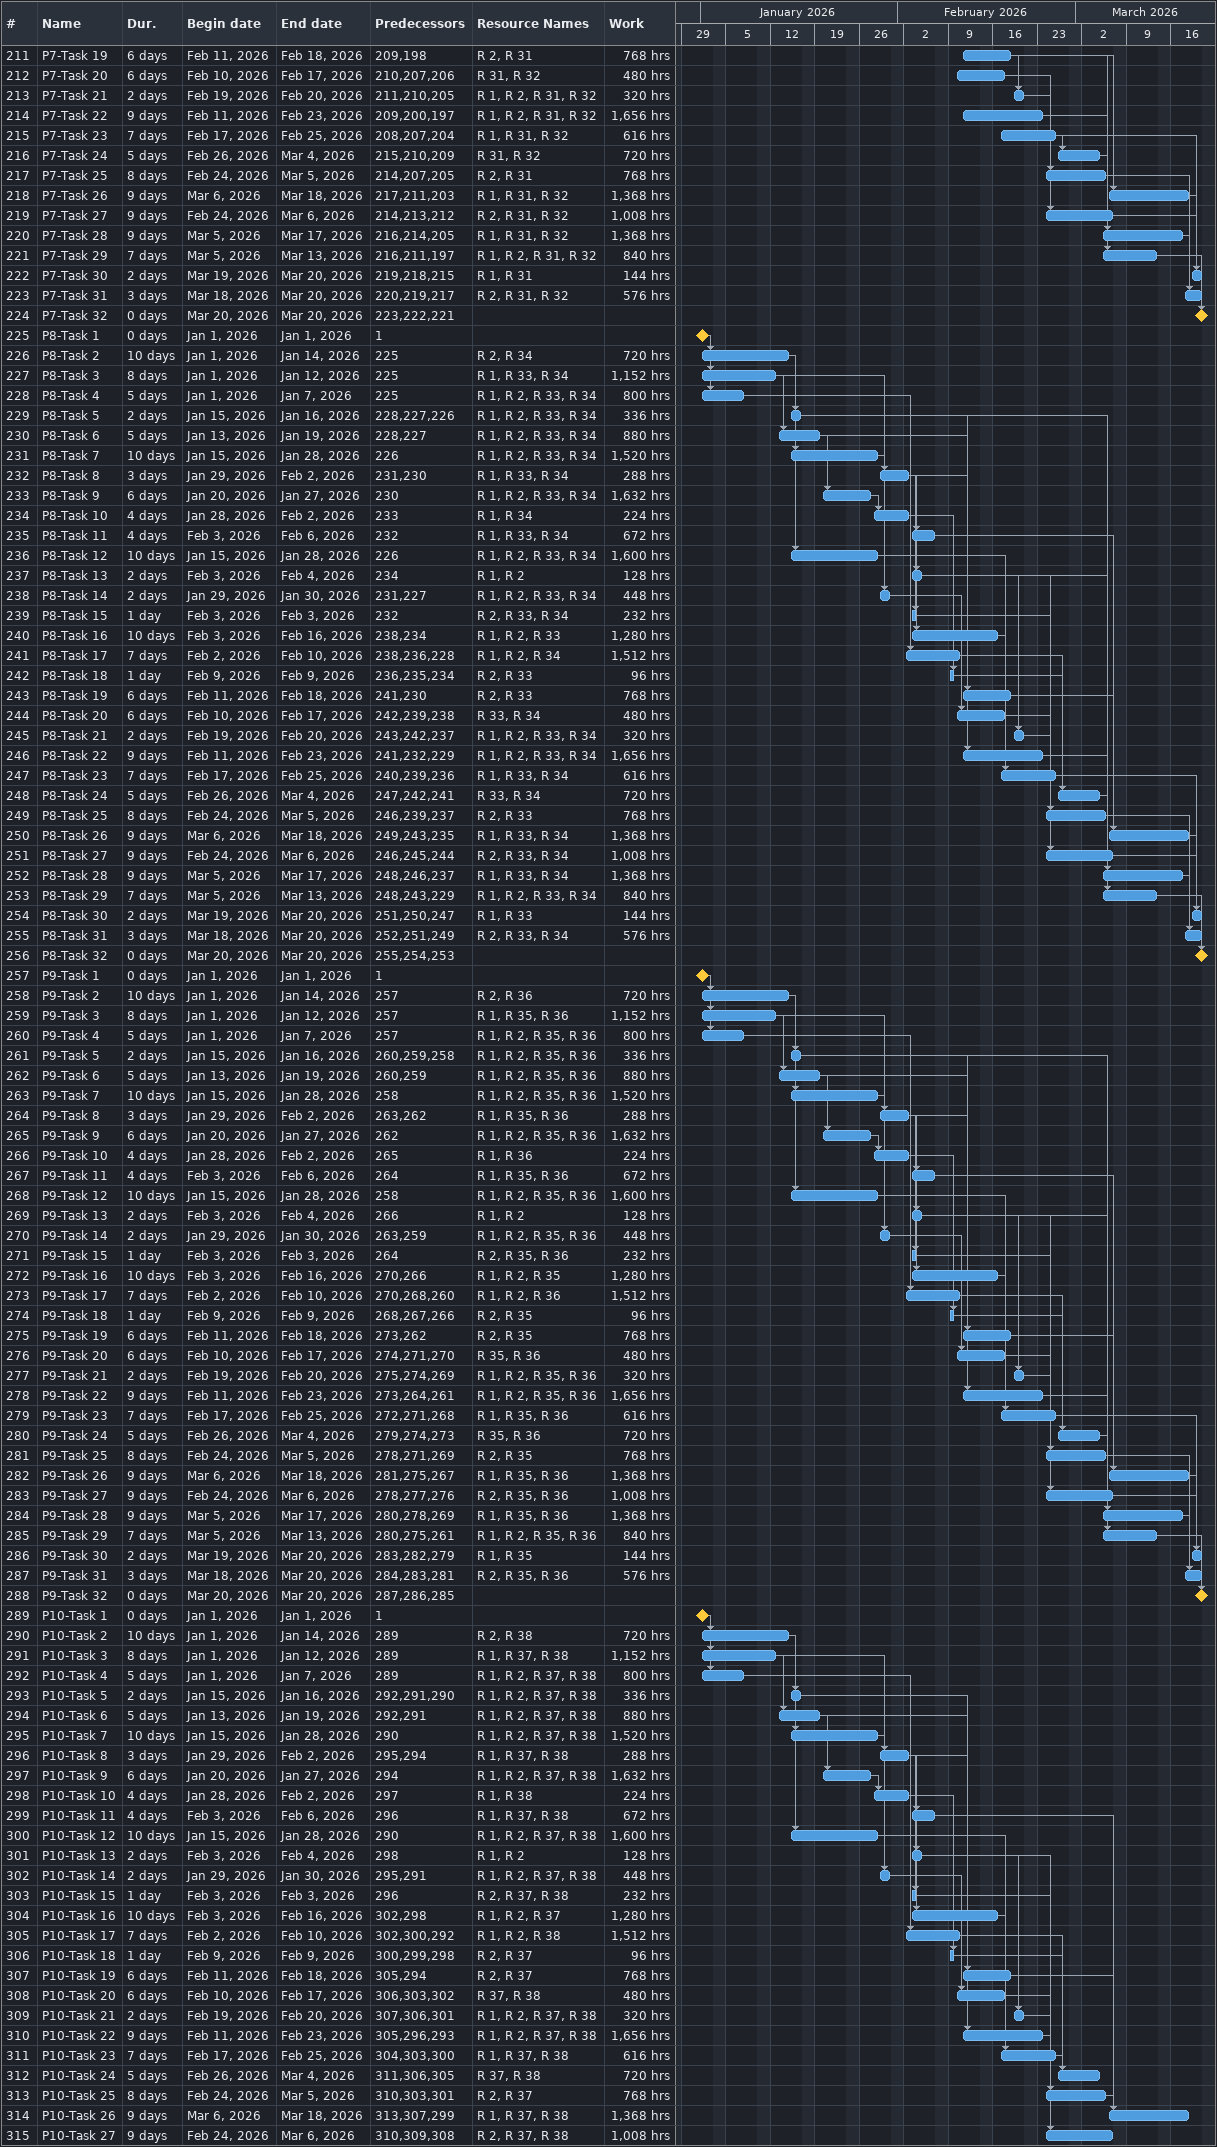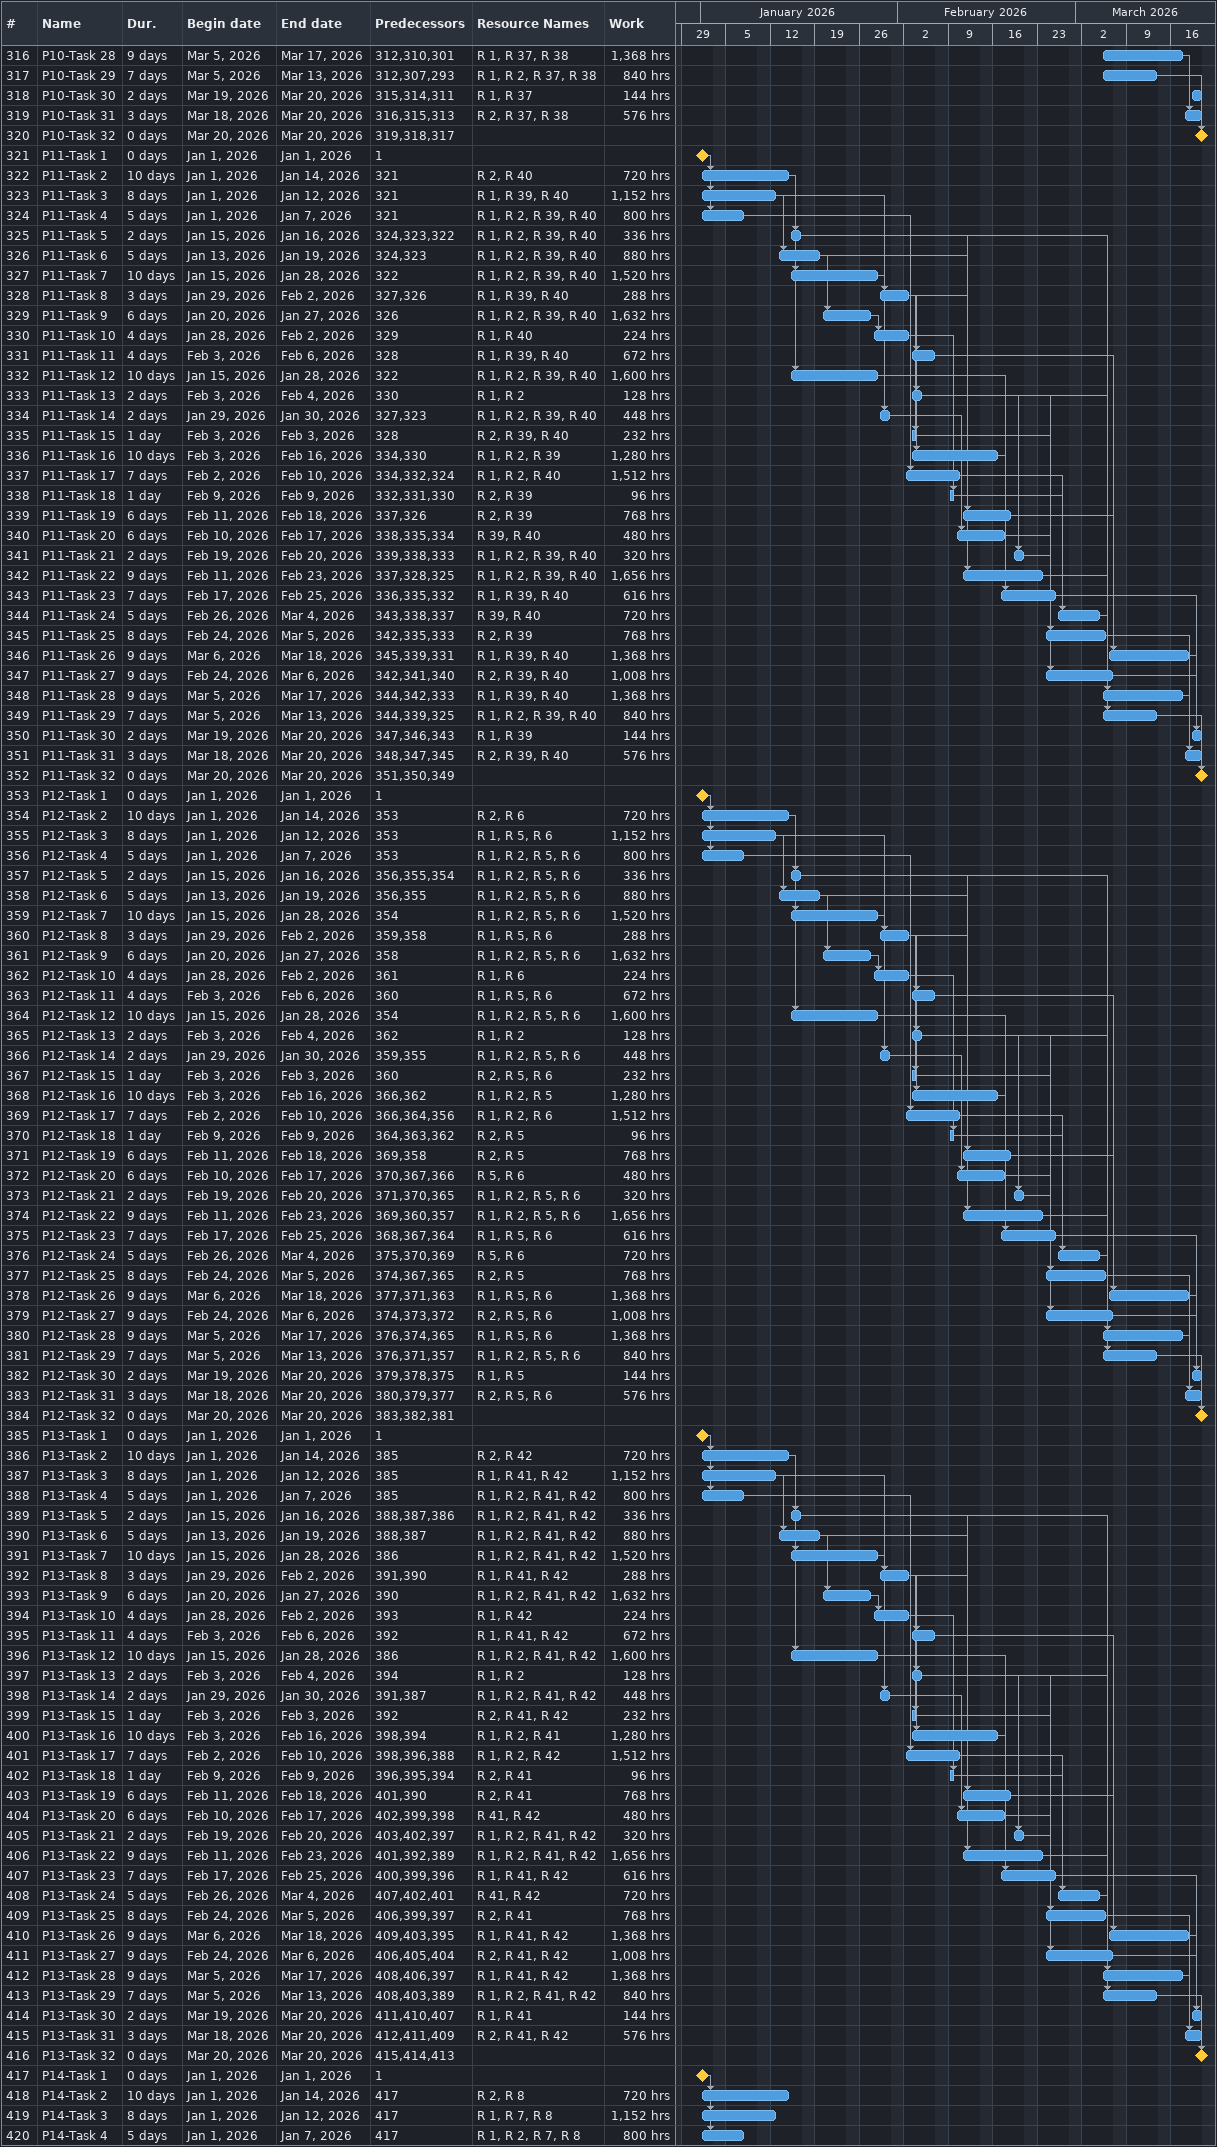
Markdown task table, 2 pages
| ID | Task | Duration | Start | Finish | Predecessors | Resources | Work (h) |
|---|---|---|---|---|---|---|---|
| 211 | P7-Task 19 | 6d | 2026-02-11 | 2026-02-18 | 209, 198 | R 2, R 31 | 768 |
| 212 | P7-Task 20 | 6d | 2026-02-10 | 2026-02-17 | 210, 207, 206 | R 31, R 32 | 480 |
| 213 | P7-Task 21 | 2d | 2026-02-19 | 2026-02-20 | 211, 210, 205 | R 1, R 2, R 31, R 32 | 320 |
| 214 | P7-Task 22 | 9d | 2026-02-11 | 2026-02-23 | 209, 200, 197 | R 1, R 2, R 31, R 32 | 1656 |
| 215 | P7-Task 23 | 7d | 2026-02-17 | 2026-02-25 | 208, 207, 204 | R 1, R 31, R 32 | 616 |
| 216 | P7-Task 24 | 5d | 2026-02-26 | 2026-03-04 | 215, 210, 209 | R 31, R 32 | 720 |
| 217 | P7-Task 25 | 8d | 2026-02-24 | 2026-03-05 | 214, 207, 205 | R 2, R 31 | 768 |
| 218 | P7-Task 26 | 9d | 2026-03-06 | 2026-03-18 | 217, 211, 203 | R 1, R 31, R 32 | 1368 |
| 219 | P7-Task 27 | 9d | 2026-02-24 | 2026-03-06 | 214, 213, 212 | R 2, R 31, R 32 | 1008 |
| 220 | P7-Task 28 | 9d | 2026-03-05 | 2026-03-17 | 216, 214, 205 | R 1, R 31, R 32 | 1368 |
| 221 | P7-Task 29 | 7d | 2026-03-05 | 2026-03-13 | 216, 211, 197 | R 1, R 2, R 31, R 32 | 840 |
| 222 | P7-Task 30 | 2d | 2026-03-19 | 2026-03-20 | 219, 218, 215 | R 1, R 31 | 144 |
| 223 | P7-Task 31 | 3d | 2026-03-18 | 2026-03-20 | 220, 219, 217 | R 2, R 31, R 32 | 576 |
| 224 | P7-Task 32 | 0d | 2026-03-20 | 2026-03-20 | 223, 222, 221 |  |  |
| 225 | P8-Task 1 | 0d | 2026-01-01 | 2026-01-01 | 1 |  |  |
| 226 | P8-Task 2 | 10d | 2026-01-01 | 2026-01-14 | 225 | R 2, R 34 | 720 |
| 227 | P8-Task 3 | 8d | 2026-01-01 | 2026-01-12 | 225 | R 1, R 33, R 34 | 1152 |
| 228 | P8-Task 4 | 5d | 2026-01-01 | 2026-01-07 | 225 | R 1, R 2, R 33, R 34 | 800 |
| 229 | P8-Task 5 | 2d | 2026-01-15 | 2026-01-16 | 228, 227, 226 | R 1, R 2, R 33, R 34 | 336 |
| 230 | P8-Task 6 | 5d | 2026-01-13 | 2026-01-19 | 228, 227 | R 1, R 2, R 33, R 34 | 880 |
| 231 | P8-Task 7 | 10d | 2026-01-15 | 2026-01-28 | 226 | R 1, R 2, R 33, R 34 | 1520 |
| 232 | P8-Task 8 | 3d | 2026-01-29 | 2026-02-02 | 231, 230 | R 1, R 33, R 34 | 288 |
| 233 | P8-Task 9 | 6d | 2026-01-20 | 2026-01-27 | 230 | R 1, R 2, R 33, R 34 | 1632 |
| 234 | P8-Task 10 | 4d | 2026-01-28 | 2026-02-02 | 233 | R 1, R 34 | 224 |
| 235 | P8-Task 11 | 4d | 2026-02-03 | 2026-02-06 | 232 | R 1, R 33, R 34 | 672 |
| 236 | P8-Task 12 | 10d | 2026-01-15 | 2026-01-28 | 226 | R 1, R 2, R 33, R 34 | 1600 |
| 237 | P8-Task 13 | 2d | 2026-02-03 | 2026-02-04 | 234 | R 1, R 2 | 128 |
| 238 | P8-Task 14 | 2d | 2026-01-29 | 2026-01-30 | 231, 227 | R 1, R 2, R 33, R 34 | 448 |
| 239 | P8-Task 15 | 1d | 2026-02-03 | 2026-02-03 | 232 | R 2, R 33, R 34 | 232 |
| 240 | P8-Task 16 | 10d | 2026-02-03 | 2026-02-16 | 238, 234 | R 1, R 2, R 33 | 1280 |
| 241 | P8-Task 17 | 7d | 2026-02-02 | 2026-02-10 | 238, 236, 228 | R 1, R 2, R 34 | 1512 |
| 242 | P8-Task 18 | 1d | 2026-02-09 | 2026-02-09 | 236, 235, 234 | R 2, R 33 | 96 |
| 243 | P8-Task 19 | 6d | 2026-02-11 | 2026-02-18 | 241, 230 | R 2, R 33 | 768 |
| 244 | P8-Task 20 | 6d | 2026-02-10 | 2026-02-17 | 242, 239, 238 | R 33, R 34 | 480 |
| 245 | P8-Task 21 | 2d | 2026-02-19 | 2026-02-20 | 243, 242, 237 | R 1, R 2, R 33, R 34 | 320 |
| 246 | P8-Task 22 | 9d | 2026-02-11 | 2026-02-23 | 241, 232, 229 | R 1, R 2, R 33, R 34 | 1656 |
| 247 | P8-Task 23 | 7d | 2026-02-17 | 2026-02-25 | 240, 239, 236 | R 1, R 33, R 34 | 616 |
| 248 | P8-Task 24 | 5d | 2026-02-26 | 2026-03-04 | 247, 242, 241 | R 33, R 34 | 720 |
| 249 | P8-Task 25 | 8d | 2026-02-24 | 2026-03-05 | 246, 239, 237 | R 2, R 33 | 768 |
| 250 | P8-Task 26 | 9d | 2026-03-06 | 2026-03-18 | 249, 243, 235 | R 1, R 33, R 34 | 1368 |
| 251 | P8-Task 27 | 9d | 2026-02-24 | 2026-03-06 | 246, 245, 244 | R 2, R 33, R 34 | 1008 |
| 252 | P8-Task 28 | 9d | 2026-03-05 | 2026-03-17 | 248, 246, 237 | R 1, R 33, R 34 | 1368 |
| 253 | P8-Task 29 | 7d | 2026-03-05 | 2026-03-13 | 248, 243, 229 | R 1, R 2, R 33, R 34 | 840 |
| 254 | P8-Task 30 | 2d | 2026-03-19 | 2026-03-20 | 251, 250, 247 | R 1, R 33 | 144 |
| 255 | P8-Task 31 | 3d | 2026-03-18 | 2026-03-20 | 252, 251, 249 | R 2, R 33, R 34 | 576 |
| 256 | P8-Task 32 | 0d | 2026-03-20 | 2026-03-20 | 255, 254, 253 |  |  |
| 257 | P9-Task 1 | 0d | 2026-01-01 | 2026-01-01 | 1 |  |  |
| 258 | P9-Task 2 | 10d | 2026-01-01 | 2026-01-14 | 257 | R 2, R 36 | 720 |
| 259 | P9-Task 3 | 8d | 2026-01-01 | 2026-01-12 | 257 | R 1, R 35, R 36 | 1152 |
| 260 | P9-Task 4 | 5d | 2026-01-01 | 2026-01-07 | 257 | R 1, R 2, R 35, R 36 | 800 |
| 261 | P9-Task 5 | 2d | 2026-01-15 | 2026-01-16 | 260, 259, 258 | R 1, R 2, R 35, R 36 | 336 |
| 262 | P9-Task 6 | 5d | 2026-01-13 | 2026-01-19 | 260, 259 | R 1, R 2, R 35, R 36 | 880 |
| 263 | P9-Task 7 | 10d | 2026-01-15 | 2026-01-28 | 258 | R 1, R 2, R 35, R 36 | 1520 |
| 264 | P9-Task 8 | 3d | 2026-01-29 | 2026-02-02 | 263, 262 | R 1, R 35, R 36 | 288 |
| 265 | P9-Task 9 | 6d | 2026-01-20 | 2026-01-27 | 262 | R 1, R 2, R 35, R 36 | 1632 |
| 266 | P9-Task 10 | 4d | 2026-01-28 | 2026-02-02 | 265 | R 1, R 36 | 224 |
| 267 | P9-Task 11 | 4d | 2026-02-03 | 2026-02-06 | 264 | R 1, R 35, R 36 | 672 |
| 268 | P9-Task 12 | 10d | 2026-01-15 | 2026-01-28 | 258 | R 1, R 2, R 35, R 36 | 1600 |
| 269 | P9-Task 13 | 2d | 2026-02-03 | 2026-02-04 | 266 | R 1, R 2 | 128 |
| 270 | P9-Task 14 | 2d | 2026-01-29 | 2026-01-30 | 263, 259 | R 1, R 2, R 35, R 36 | 448 |
| 271 | P9-Task 15 | 1d | 2026-02-03 | 2026-02-03 | 264 | R 2, R 35, R 36 | 232 |
| 272 | P9-Task 16 | 10d | 2026-02-03 | 2026-02-16 | 270, 266 | R 1, R 2, R 35 | 1280 |
| 273 | P9-Task 17 | 7d | 2026-02-02 | 2026-02-10 | 270, 268, 260 | R 1, R 2, R 36 | 1512 |
| 274 | P9-Task 18 | 1d | 2026-02-09 | 2026-02-09 | 268, 267, 266 | R 2, R 35 | 96 |
| 275 | P9-Task 19 | 6d | 2026-02-11 | 2026-02-18 | 273, 262 | R 2, R 35 | 768 |
| 276 | P9-Task 20 | 6d | 2026-02-10 | 2026-02-17 | 274, 271, 270 | R 35, R 36 | 480 |
| 277 | P9-Task 21 | 2d | 2026-02-19 | 2026-02-20 | 275, 274, 269 | R 1, R 2, R 35, R 36 | 320 |
| 278 | P9-Task 22 | 9d | 2026-02-11 | 2026-02-23 | 273, 264, 261 | R 1, R 2, R 35, R 36 | 1656 |
| 279 | P9-Task 23 | 7d | 2026-02-17 | 2026-02-25 | 272, 271, 268 | R 1, R 35, R 36 | 616 |
| 280 | P9-Task 24 | 5d | 2026-02-26 | 2026-03-04 | 279, 274, 273 | R 35, R 36 | 720 |
| 281 | P9-Task 25 | 8d | 2026-02-24 | 2026-03-05 | 278, 271, 269 | R 2, R 35 | 768 |
| 282 | P9-Task 26 | 9d | 2026-03-06 | 2026-03-18 | 281, 275, 267 | R 1, R 35, R 36 | 1368 |
| 283 | P9-Task 27 | 9d | 2026-02-24 | 2026-03-06 | 278, 277, 276 | R 2, R 35, R 36 | 1008 |
| 284 | P9-Task 28 | 9d | 2026-03-05 | 2026-03-17 | 280, 278, 269 | R 1, R 35, R 36 | 1368 |
| 285 | P9-Task 29 | 7d | 2026-03-05 | 2026-03-13 | 280, 275, 261 | R 1, R 2, R 35, R 36 | 840 |
| 286 | P9-Task 30 | 2d | 2026-03-19 | 2026-03-20 | 283, 282, 279 | R 1, R 35 | 144 |
| 287 | P9-Task 31 | 3d | 2026-03-18 | 2026-03-20 | 284, 283, 281 | R 2, R 35, R 36 | 576 |
| 288 | P9-Task 32 | 0d | 2026-03-20 | 2026-03-20 | 287, 286, 285 |  |  |
| 289 | P10-Task 1 | 0d | 2026-01-01 | 2026-01-01 | 1 |  |  |
| 290 | P10-Task 2 | 10d | 2026-01-01 | 2026-01-14 | 289 | R 2, R 38 | 720 |
| 291 | P10-Task 3 | 8d | 2026-01-01 | 2026-01-12 | 289 | R 1, R 37, R 38 | 1152 |
| 292 | P10-Task 4 | 5d | 2026-01-01 | 2026-01-07 | 289 | R 1, R 2, R 37, R 38 | 800 |
| 293 | P10-Task 5 | 2d | 2026-01-15 | 2026-01-16 | 292, 291, 290 | R 1, R 2, R 37, R 38 | 336 |
| 294 | P10-Task 6 | 5d | 2026-01-13 | 2026-01-19 | 292, 291 | R 1, R 2, R 37, R 38 | 880 |
| 295 | P10-Task 7 | 10d | 2026-01-15 | 2026-01-28 | 290 | R 1, R 2, R 37, R 38 | 1520 |
| 296 | P10-Task 8 | 3d | 2026-01-29 | 2026-02-02 | 295, 294 | R 1, R 37, R 38 | 288 |
| 297 | P10-Task 9 | 6d | 2026-01-20 | 2026-01-27 | 294 | R 1, R 2, R 37, R 38 | 1632 |
| 298 | P10-Task 10 | 4d | 2026-01-28 | 2026-02-02 | 297 | R 1, R 38 | 224 |
| 299 | P10-Task 11 | 4d | 2026-02-03 | 2026-02-06 | 296 | R 1, R 37, R 38 | 672 |
| 300 | P10-Task 12 | 10d | 2026-01-15 | 2026-01-28 | 290 | R 1, R 2, R 37, R 38 | 1600 |
| 301 | P10-Task 13 | 2d | 2026-02-03 | 2026-02-04 | 298 | R 1, R 2 | 128 |
| 302 | P10-Task 14 | 2d | 2026-01-29 | 2026-01-30 | 295, 291 | R 1, R 2, R 37, R 38 | 448 |
| 303 | P10-Task 15 | 1d | 2026-02-03 | 2026-02-03 | 296 | R 2, R 37, R 38 | 232 |
| 304 | P10-Task 16 | 10d | 2026-02-03 | 2026-02-16 | 302, 298 | R 1, R 2, R 37 | 1280 |
| 305 | P10-Task 17 | 7d | 2026-02-02 | 2026-02-10 | 302, 300, 292 | R 1, R 2, R 38 | 1512 |
| 306 | P10-Task 18 | 1d | 2026-02-09 | 2026-02-09 | 300, 299, 298 | R 2, R 37 | 96 |
| 307 | P10-Task 19 | 6d | 2026-02-11 | 2026-02-18 | 305, 294 | R 2, R 37 | 768 |
| 308 | P10-Task 20 | 6d | 2026-02-10 | 2026-02-17 | 306, 303, 302 | R 37, R 38 | 480 |
| 309 | P10-Task 21 | 2d | 2026-02-19 | 2026-02-20 | 307, 306, 301 | R 1, R 2, R 37, R 38 | 320 |
| 310 | P10-Task 22 | 9d | 2026-02-11 | 2026-02-23 | 305, 296, 293 | R 1, R 2, R 37, R 38 | 1656 |
| 311 | P10-Task 23 | 7d | 2026-02-17 | 2026-02-25 | 304, 303, 300 | R 1, R 37, R 38 | 616 |
| 312 | P10-Task 24 | 5d | 2026-02-26 | 2026-03-04 | 311, 306, 305 | R 37, R 38 | 720 |
| 313 | P10-Task 25 | 8d | 2026-02-24 | 2026-03-05 | 310, 303, 301 | R 2, R 37 | 768 |
| 314 | P10-Task 26 | 9d | 2026-03-06 | 2026-03-18 | 313, 307, 299 | R 1, R 37, R 38 | 1368 |
| 315 | P10-Task 27 | 9d | 2026-02-24 | 2026-03-06 | 310, 309, 308 | R 2, R 37, R 38 | 1008 |
| 316 | P10-Task 28 | 9d | 2026-03-05 | 2026-03-17 | 312, 310, 301 | R 1, R 37, R 38 | 1368 |
| 317 | P10-Task 29 | 7d | 2026-03-05 | 2026-03-13 | 312, 307, 293 | R 1, R 2, R 37, R 38 | 840 |
| 318 | P10-Task 30 | 2d | 2026-03-19 | 2026-03-20 | 315, 314, 311 | R 1, R 37 | 144 |
| 319 | P10-Task 31 | 3d | 2026-03-18 | 2026-03-20 | 316, 315, 313 | R 2, R 37, R 38 | 576 |
| 320 | P10-Task 32 | 0d | 2026-03-20 | 2026-03-20 | 319, 318, 317 |  |  |
| 321 | P11-Task 1 | 0d | 2026-01-01 | 2026-01-01 | 1 |  |  |
| 322 | P11-Task 2 | 10d | 2026-01-01 | 2026-01-14 | 321 | R 2, R 40 | 720 |
| 323 | P11-Task 3 | 8d | 2026-01-01 | 2026-01-12 | 321 | R 1, R 39, R 40 | 1152 |
| 324 | P11-Task 4 | 5d | 2026-01-01 | 2026-01-07 | 321 | R 1, R 2, R 39, R 40 | 800 |
| 325 | P11-Task 5 | 2d | 2026-01-15 | 2026-01-16 | 324, 323, 322 | R 1, R 2, R 39, R 40 | 336 |
| 326 | P11-Task 6 | 5d | 2026-01-13 | 2026-01-19 | 324, 323 | R 1, R 2, R 39, R 40 | 880 |
| 327 | P11-Task 7 | 10d | 2026-01-15 | 2026-01-28 | 322 | R 1, R 2, R 39, R 40 | 1520 |
| 328 | P11-Task 8 | 3d | 2026-01-29 | 2026-02-02 | 327, 326 | R 1, R 39, R 40 | 288 |
| 329 | P11-Task 9 | 6d | 2026-01-20 | 2026-01-27 | 326 | R 1, R 2, R 39, R 40 | 1632 |
| 330 | P11-Task 10 | 4d | 2026-01-28 | 2026-02-02 | 329 | R 1, R 40 | 224 |
| 331 | P11-Task 11 | 4d | 2026-02-03 | 2026-02-06 | 328 | R 1, R 39, R 40 | 672 |
| 332 | P11-Task 12 | 10d | 2026-01-15 | 2026-01-28 | 322 | R 1, R 2, R 39, R 40 | 1600 |
| 333 | P11-Task 13 | 2d | 2026-02-03 | 2026-02-04 | 330 | R 1, R 2 | 128 |
| 334 | P11-Task 14 | 2d | 2026-01-29 | 2026-01-30 | 327, 323 | R 1, R 2, R 39, R 40 | 448 |
| 335 | P11-Task 15 | 1d | 2026-02-03 | 2026-02-03 | 328 | R 2, R 39, R 40 | 232 |
| 336 | P11-Task 16 | 10d | 2026-02-03 | 2026-02-16 | 334, 330 | R 1, R 2, R 39 | 1280 |
| 337 | P11-Task 17 | 7d | 2026-02-02 | 2026-02-10 | 334, 332, 324 | R 1, R 2, R 40 | 1512 |
| 338 | P11-Task 18 | 1d | 2026-02-09 | 2026-02-09 | 332, 331, 330 | R 2, R 39 | 96 |
| 339 | P11-Task 19 | 6d | 2026-02-11 | 2026-02-18 | 337, 326 | R 2, R 39 | 768 |
| 340 | P11-Task 20 | 6d | 2026-02-10 | 2026-02-17 | 338, 335, 334 | R 39, R 40 | 480 |
| 341 | P11-Task 21 | 2d | 2026-02-19 | 2026-02-20 | 339, 338, 333 | R 1, R 2, R 39, R 40 | 320 |
| 342 | P11-Task 22 | 9d | 2026-02-11 | 2026-02-23 | 337, 328, 325 | R 1, R 2, R 39, R 40 | 1656 |
| 343 | P11-Task 23 | 7d | 2026-02-17 | 2026-02-25 | 336, 335, 332 | R 1, R 39, R 40 | 616 |
| 344 | P11-Task 24 | 5d | 2026-02-26 | 2026-03-04 | 343, 338, 337 | R 39, R 40 | 720 |
| 345 | P11-Task 25 | 8d | 2026-02-24 | 2026-03-05 | 342, 335, 333 | R 2, R 39 | 768 |
| 346 | P11-Task 26 | 9d | 2026-03-06 | 2026-03-18 | 345, 339, 331 | R 1, R 39, R 40 | 1368 |
| 347 | P11-Task 27 | 9d | 2026-02-24 | 2026-03-06 | 342, 341, 340 | R 2, R 39, R 40 | 1008 |
| 348 | P11-Task 28 | 9d | 2026-03-05 | 2026-03-17 | 344, 342, 333 | R 1, R 39, R 40 | 1368 |
| 349 | P11-Task 29 | 7d | 2026-03-05 | 2026-03-13 | 344, 339, 325 | R 1, R 2, R 39, R 40 | 840 |
| 350 | P11-Task 30 | 2d | 2026-03-19 | 2026-03-20 | 347, 346, 343 | R 1, R 39 | 144 |
| 351 | P11-Task 31 | 3d | 2026-03-18 | 2026-03-20 | 348, 347, 345 | R 2, R 39, R 40 | 576 |
| 352 | P11-Task 32 | 0d | 2026-03-20 | 2026-03-20 | 351, 350, 349 |  |  |
| 353 | P12-Task 1 | 0d | 2026-01-01 | 2026-01-01 | 1 |  |  |
| 354 | P12-Task 2 | 10d | 2026-01-01 | 2026-01-14 | 353 | R 2, R 6 | 720 |
| 355 | P12-Task 3 | 8d | 2026-01-01 | 2026-01-12 | 353 | R 1, R 5, R 6 | 1152 |
| 356 | P12-Task 4 | 5d | 2026-01-01 | 2026-01-07 | 353 | R 1, R 2, R 5, R 6 | 800 |
| 357 | P12-Task 5 | 2d | 2026-01-15 | 2026-01-16 | 356, 355, 354 | R 1, R 2, R 5, R 6 | 336 |
| 358 | P12-Task 6 | 5d | 2026-01-13 | 2026-01-19 | 356, 355 | R 1, R 2, R 5, R 6 | 880 |
| 359 | P12-Task 7 | 10d | 2026-01-15 | 2026-01-28 | 354 | R 1, R 2, R 5, R 6 | 1520 |
| 360 | P12-Task 8 | 3d | 2026-01-29 | 2026-02-02 | 359, 358 | R 1, R 5, R 6 | 288 |
| 361 | P12-Task 9 | 6d | 2026-01-20 | 2026-01-27 | 358 | R 1, R 2, R 5, R 6 | 1632 |
| 362 | P12-Task 10 | 4d | 2026-01-28 | 2026-02-02 | 361 | R 1, R 6 | 224 |
| 363 | P12-Task 11 | 4d | 2026-02-03 | 2026-02-06 | 360 | R 1, R 5, R 6 | 672 |
| 364 | P12-Task 12 | 10d | 2026-01-15 | 2026-01-28 | 354 | R 1, R 2, R 5, R 6 | 1600 |
| 365 | P12-Task 13 | 2d | 2026-02-03 | 2026-02-04 | 362 | R 1, R 2 | 128 |
| 366 | P12-Task 14 | 2d | 2026-01-29 | 2026-01-30 | 359, 355 | R 1, R 2, R 5, R 6 | 448 |
| 367 | P12-Task 15 | 1d | 2026-02-03 | 2026-02-03 | 360 | R 2, R 5, R 6 | 232 |
| 368 | P12-Task 16 | 10d | 2026-02-03 | 2026-02-16 | 366, 362 | R 1, R 2, R 5 | 1280 |
| 369 | P12-Task 17 | 7d | 2026-02-02 | 2026-02-10 | 366, 364, 356 | R 1, R 2, R 6 | 1512 |
| 370 | P12-Task 18 | 1d | 2026-02-09 | 2026-02-09 | 364, 363, 362 | R 2, R 5 | 96 |
| 371 | P12-Task 19 | 6d | 2026-02-11 | 2026-02-18 | 369, 358 | R 2, R 5 | 768 |
| 372 | P12-Task 20 | 6d | 2026-02-10 | 2026-02-17 | 370, 367, 366 | R 5, R 6 | 480 |
| 373 | P12-Task 21 | 2d | 2026-02-19 | 2026-02-20 | 371, 370, 365 | R 1, R 2, R 5, R 6 | 320 |
| 374 | P12-Task 22 | 9d | 2026-02-11 | 2026-02-23 | 369, 360, 357 | R 1, R 2, R 5, R 6 | 1656 |
| 375 | P12-Task 23 | 7d | 2026-02-17 | 2026-02-25 | 368, 367, 364 | R 1, R 5, R 6 | 616 |
| 376 | P12-Task 24 | 5d | 2026-02-26 | 2026-03-04 | 375, 370, 369 | R 5, R 6 | 720 |
| 377 | P12-Task 25 | 8d | 2026-02-24 | 2026-03-05 | 374, 367, 365 | R 2, R 5 | 768 |
| 378 | P12-Task 26 | 9d | 2026-03-06 | 2026-03-18 | 377, 371, 363 | R 1, R 5, R 6 | 1368 |
| 379 | P12-Task 27 | 9d | 2026-02-24 | 2026-03-06 | 374, 373, 372 | R 2, R 5, R 6 | 1008 |
| 380 | P12-Task 28 | 9d | 2026-03-05 | 2026-03-17 | 376, 374, 365 | R 1, R 5, R 6 | 1368 |
| 381 | P12-Task 29 | 7d | 2026-03-05 | 2026-03-13 | 376, 371, 357 | R 1, R 2, R 5, R 6 | 840 |
| 382 | P12-Task 30 | 2d | 2026-03-19 | 2026-03-20 | 379, 378, 375 | R 1, R 5 | 144 |
| 383 | P12-Task 31 | 3d | 2026-03-18 | 2026-03-20 | 380, 379, 377 | R 2, R 5, R 6 | 576 |
| 384 | P12-Task 32 | 0d | 2026-03-20 | 2026-03-20 | 383, 382, 381 |  |  |
| 385 | P13-Task 1 | 0d | 2026-01-01 | 2026-01-01 | 1 |  |  |
| 386 | P13-Task 2 | 10d | 2026-01-01 | 2026-01-14 | 385 | R 2, R 42 | 720 |
| 387 | P13-Task 3 | 8d | 2026-01-01 | 2026-01-12 | 385 | R 1, R 41, R 42 | 1152 |
| 388 | P13-Task 4 | 5d | 2026-01-01 | 2026-01-07 | 385 | R 1, R 2, R 41, R 42 | 800 |
| 389 | P13-Task 5 | 2d | 2026-01-15 | 2026-01-16 | 388, 387, 386 | R 1, R 2, R 41, R 42 | 336 |
| 390 | P13-Task 6 | 5d | 2026-01-13 | 2026-01-19 | 388, 387 | R 1, R 2, R 41, R 42 | 880 |
| 391 | P13-Task 7 | 10d | 2026-01-15 | 2026-01-28 | 386 | R 1, R 2, R 41, R 42 | 1520 |
| 392 | P13-Task 8 | 3d | 2026-01-29 | 2026-02-02 | 391, 390 | R 1, R 41, R 42 | 288 |
| 393 | P13-Task 9 | 6d | 2026-01-20 | 2026-01-27 | 390 | R 1, R 2, R 41, R 42 | 1632 |
| 394 | P13-Task 10 | 4d | 2026-01-28 | 2026-02-02 | 393 | R 1, R 42 | 224 |
| 395 | P13-Task 11 | 4d | 2026-02-03 | 2026-02-06 | 392 | R 1, R 41, R 42 | 672 |
| 396 | P13-Task 12 | 10d | 2026-01-15 | 2026-01-28 | 386 | R 1, R 2, R 41, R 42 | 1600 |
| 397 | P13-Task 13 | 2d | 2026-02-03 | 2026-02-04 | 394 | R 1, R 2 | 128 |
| 398 | P13-Task 14 | 2d | 2026-01-29 | 2026-01-30 | 391, 387 | R 1, R 2, R 41, R 42 | 448 |
| 399 | P13-Task 15 | 1d | 2026-02-03 | 2026-02-03 | 392 | R 2, R 41, R 42 | 232 |
| 400 | P13-Task 16 | 10d | 2026-02-03 | 2026-02-16 | 398, 394 | R 1, R 2, R 41 | 1280 |
| 401 | P13-Task 17 | 7d | 2026-02-02 | 2026-02-10 | 398, 396, 388 | R 1, R 2, R 42 | 1512 |
| 402 | P13-Task 18 | 1d | 2026-02-09 | 2026-02-09 | 396, 395, 394 | R 2, R 41 | 96 |
| 403 | P13-Task 19 | 6d | 2026-02-11 | 2026-02-18 | 401, 390 | R 2, R 41 | 768 |
| 404 | P13-Task 20 | 6d | 2026-02-10 | 2026-02-17 | 402, 399, 398 | R 41, R 42 | 480 |
| 405 | P13-Task 21 | 2d | 2026-02-19 | 2026-02-20 | 403, 402, 397 | R 1, R 2, R 41, R 42 | 320 |
| 406 | P13-Task 22 | 9d | 2026-02-11 | 2026-02-23 | 401, 392, 389 | R 1, R 2, R 41, R 42 | 1656 |
| 407 | P13-Task 23 | 7d | 2026-02-17 | 2026-02-25 | 400, 399, 396 | R 1, R 41, R 42 | 616 |
| 408 | P13-Task 24 | 5d | 2026-02-26 | 2026-03-04 | 407, 402, 401 | R 41, R 42 | 720 |
| 409 | P13-Task 25 | 8d | 2026-02-24 | 2026-03-05 | 406, 399, 397 | R 2, R 41 | 768 |
| 410 | P13-Task 26 | 9d | 2026-03-06 | 2026-03-18 | 409, 403, 395 | R 1, R 41, R 42 | 1368 |
| 411 | P13-Task 27 | 9d | 2026-02-24 | 2026-03-06 | 406, 405, 404 | R 2, R 41, R 42 | 1008 |
| 412 | P13-Task 28 | 9d | 2026-03-05 | 2026-03-17 | 408, 406, 397 | R 1, R 41, R 42 | 1368 |
| 413 | P13-Task 29 | 7d | 2026-03-05 | 2026-03-13 | 408, 403, 389 | R 1, R 2, R 41, R 42 | 840 |
| 414 | P13-Task 30 | 2d | 2026-03-19 | 2026-03-20 | 411, 410, 407 | R 1, R 41 | 144 |
| 415 | P13-Task 31 | 3d | 2026-03-18 | 2026-03-20 | 412, 411, 409 | R 2, R 41, R 42 | 576 |
| 416 | P13-Task 32 | 0d | 2026-03-20 | 2026-03-20 | 415, 414, 413 |  |  |
| 417 | P14-Task 1 | 0d | 2026-01-01 | 2026-01-01 | 1 |  |  |
| 418 | P14-Task 2 | 10d | 2026-01-01 | 2026-01-14 | 417 | R 2, R 8 | 720 |
| 419 | P14-Task 3 | 8d | 2026-01-01 | 2026-01-12 | 417 | R 1, R 7, R 8 | 1152 |
| 420 | P14-Task 4 | 5d | 2026-01-01 | 2026-01-07 | 417 | R 1, R 2, R 7, R 8 | 800 |
